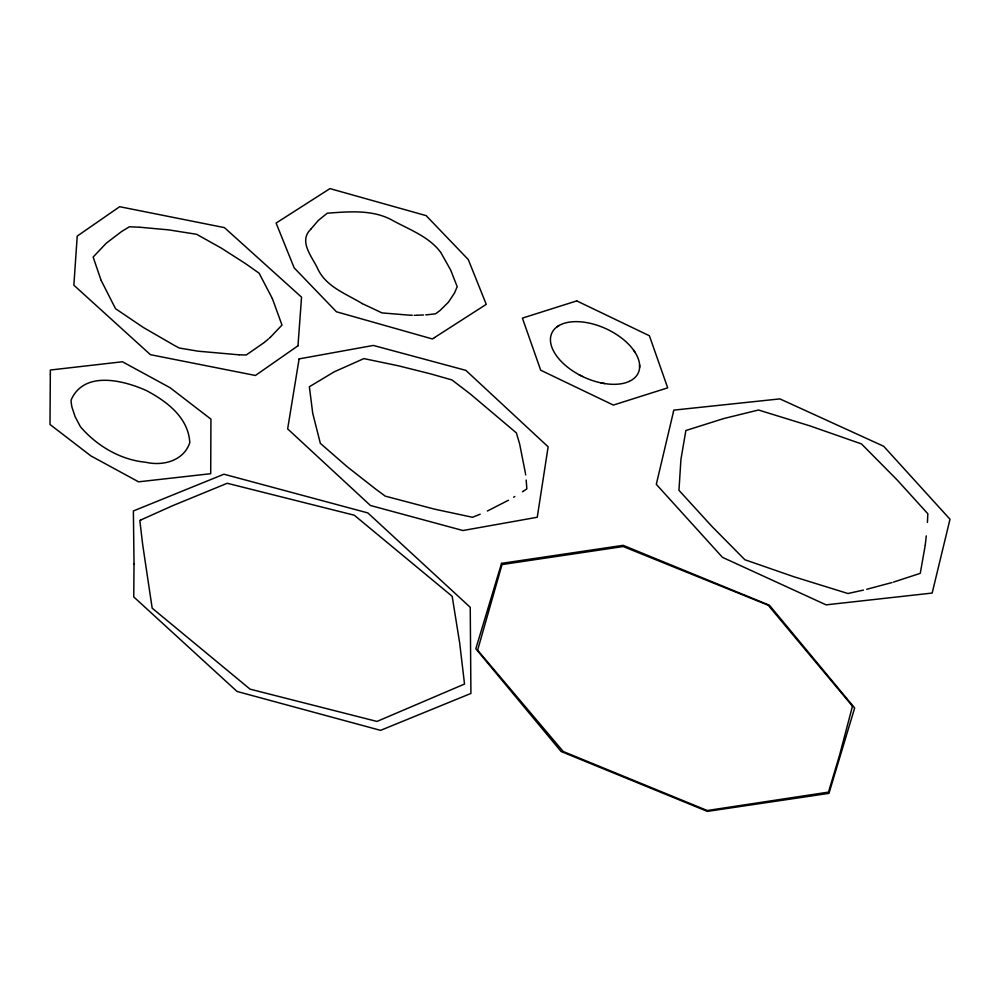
<?xml version="1.0" encoding="UTF-8"?>
<svg xmlns="http://www.w3.org/2000/svg" width="1000" height="1000" viewBox="0 0 1000 1000"><rect width="100%" height="100%" fill="white"/><g stroke="black" fill="none" stroke-linecap="round" stroke-linejoin="round"><path stroke-width="1.5" d="M639.625 367.438L639.612 364.9M927.425 522.413L927.85 513.787L896.888 479.675L861.475 443.925L809.938 425.887L758.487 410.012L723.838 418.525L685.875 430.525L680.925 459.4L678.962 490.325L711.85 526.337L744.85 559.725L794 576.788L847.938 593.513L863.425 590.087M926.287 535.9L925.263 545M925.2 545.425L920.275 573.337L893.5 582.1M189.7 442.912C183.55 461 162.75 466.25 145.725 462.25M310.712 229.325C297.887 241.737 312.987 257.65 318.275 269.9C327 287.225 346.55 294 362.25 303.587M310.837 229.15L318.25 220.512L327.25 213.2C348.363 211.688 371.6 209.438 390.962 219.525C408.075 229.15 428.7 236.163 440.625 252.262M270.45 337.212L281.975 325.05L272.362 298.587M270.15 337.475L269.225 338.3M268.3 339.1L264.6 342.212M264.25 342.5L246.262 354.975L239.338 354.837M556.975 326.863L559.113 325.475M526.125 489.363L525.388 489.837M524.663 490.325L523.925 490.8M523.188 491.275L522.45 491.75M514.837 496.5L513.65 497.212M508.45 500.25L487.375 511.025M480.188 514.175L472.512 517.288L434.538 509.15L385.262 496.138L375.962 489.3L347.075 466.65L320.337 443.35L312.725 413.275L309.363 386.737L334.263 371.812L363.888 358.6L398.587 365.85L430.7 373.888L451.95 379.95L470.325 394L516.4 432.925L519.562 443.762M892 582.55L866.688 589.312M427.962 314.662L435.525 313.85L440.05 310.462L448.4 302.238L454.487 293.038L457.212 286.7L450.763 270.275M427.475 314.7L425.75 314.837M423.537 314.975L417.212 315.25M416.812 315.262L415.988 315.275M414.963 315.287L414.137 315.3M412.262 315.3L411.425 315.3M411 315.3L382.013 312.913L362.287 303.612M238.988 354.825L197.975 351.175L179.225 348.013L174.288 345.363L143.45 327.537L115.525 308.688L101.175 280.462M139.25 227.213L129.388 226.788L121.825 231.363L106.237 243.225L93.138 257.05L100.988 280.012M139.812 227.237L168.675 229.875L196.612 234.288L221.337 248.125L245.362 263.512M144.75 462.125C119.938 459.613 96.4 445.45 80.525 426.838M604.712 383.562L600.85 382.85M582.6 376.538L579 374.688M245.912 263.888L259.137 273.225L272.312 298.5M633.525 350.075L635.275 352.675M441.025 252.875L450.5 269.738M80.188 426.312L75.075 416.6L72.05 407.45A95.15 53.212 24.8 0 1 71.037 400.4A81.625 45.637 24.8 0 1 71.888 398.312C85.712 370.525 124.338 380.65 146.337 390.538C166.7 401.3 188.125 417.3 189.775 442.225M519.725 444.375L525.413 473.125M525.525 474.025L525.638 474.913M526.175 480.05L526.85 488.875M50.325 374.288L50 424.475L90.9 455.913L138.575 481.825L210.7 473.7L210.938 419.15L170.087 387.713L122.438 361.763L50.325 370.025L50.325 374.288M134.025 564.075L133.737 596.9L237.05 691.462L380.55 730.362L470.913 693.45L470.238 607.325L367.837 512.925L223.925 474.212L133.387 510.962L134.025 564.075M297.987 345.788L255.425 375.475L150.425 354.688L73.863 285.2L77.225 236.088L119.663 206.7L224.412 227.613L301.55 297.162L297.987 345.788M299.113 358.9L287.65 428.888L370.425 505.487L462.95 530.525L537.25 517.263L548.138 446.812L465.85 370.363L373.325 345.438L299.113 358.9M673.425 411.887L656.3 484.338L722.45 557.337L826.087 604.85L932.163 593.062L950 519.25L883.688 446.275L779.875 398.888L673.8 410.125L673.425 411.887M852.463 706.188L839.762 754.475L828.475 792.125L707.262 810.512L563.237 751.513L477.612 650.188L502.013 564.562L623.212 546.538L768.188 605.212L852.463 706.188M501.538 563.362L475.825 648.75L561.087 751.488L707.362 811.388L828.962 793.363L854.663 707.962L769.412 605.225L623.138 545.337L501.538 563.362M434.5 337.587L432.413 338.963L336.438 311.775L294.175 267.875L276.1 223.062L329.963 188.612L426.15 215.637L468.275 259.55L486.25 304.337L434.5 337.587M140.838 519.963L139.812 520.438L142.675 544.575L152.175 608.175L250.075 689.163L376.95 721.438L464.525 684.05L459.688 643.075L452.175 596.3L354.288 515.212L227.237 483.275L172.925 505.575L140.838 519.963M629.237 381.4L626.325 382.537A47.587 26.612 24.8 0 1 552.238 348.225A47.587 26.612 24.8 0 1 604.2 327.925A47.587 26.612 24.8 0 1 629.237 381.4M576.75 300.9L522.4 318.113L540.7 370.213L613.35 405.075L667.7 387.85L649.4 335.763L576.75 300.9"/></g></svg>
